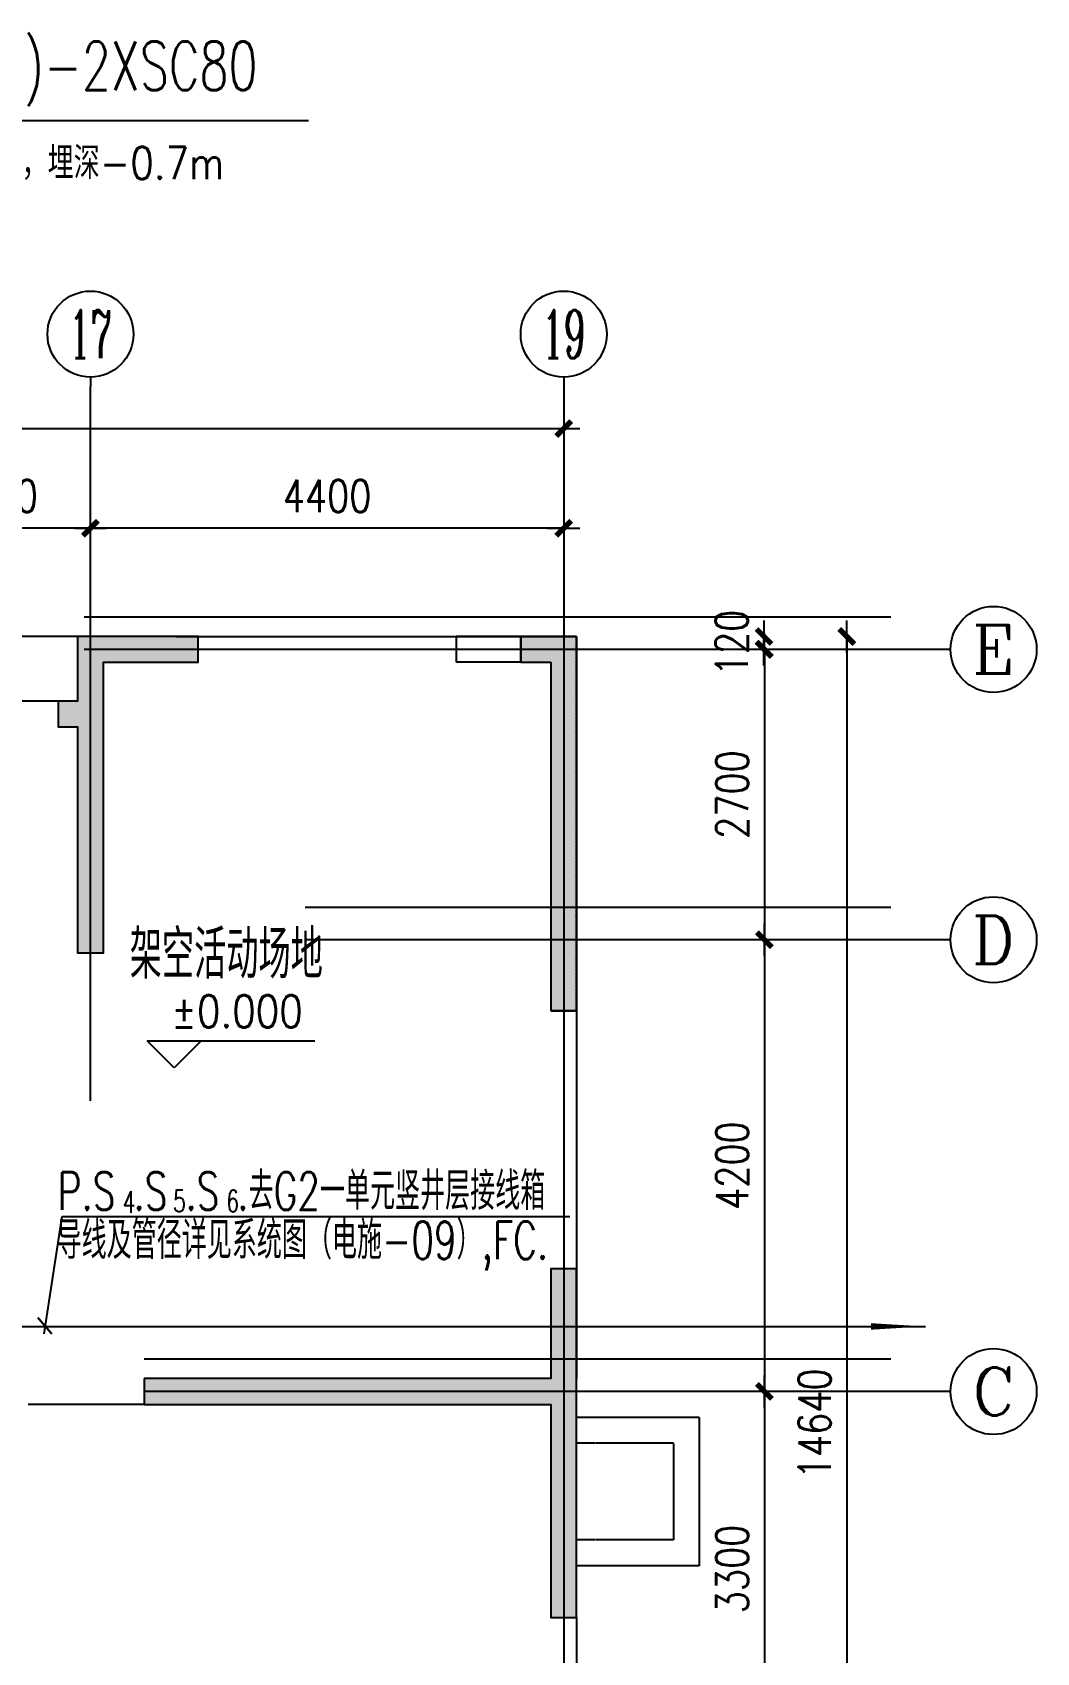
# Model space of a CAD drawing. Extents: x -170759 to 304867, y -311201 to 112352.
# Drawn here: x 222060 to 231397, y 12892 to 27956 of the extents above; entities that cross this region are included whole.
import ezdxf
from ezdxf.enums import TextEntityAlignment as Align

# ---------------------------------------------------------------- set-up
doc = ezdxf.new("R2010")
doc.units = 0
for name, pattern in [('ACAD_ISO04W100', [30.5, 24, -3, 0.5, -3]), ('DASH', [0.35, 0.25, -0.1]), ('DOTE', [2.42, 2, -0.2, 0.02, -0.2])]:
    doc.linetypes.add(name, pattern=pattern)
doc.layers.get('0').update_dxf_attribs({"linetype": 'CONTINUOUS'})
doc.layers.get('DEFPOINTS').update_dxf_attribs({"linetype": 'CONTINUOUS'})
for name, color, linetype in [('AXIS', 3, 'CONTINUOUS'), ('AXIS_TEXT', 7, 'CONTINUOUS'), ('DOOR', 2, 'CONTINUOUS'), ('DOTE', 251, 'CONTINUOUS'), ('HATCH', 253, 'CONTINUOUS'), ('STAIR', 2, 'CONTINUOUS'), ('TEX', 7, 'CONTINUOUS'), ('TEXT', 6, 'CONTINUOUS'), ('WALL', 7, 'CONTINUOUS'), ('ZXX', 2, 'ACAD_ISO04W100'), ('导线', 1, 'CONTINUOUS')]:
    doc.layers.add(name, color=color, linetype=linetype)
doc.styles.add('COMPLEX', font='COMPLEX')
doc.styles.add('DIM_FONT', font='SIMPLEX.shx', dxfattribs={"width": 0.8})
doc.styles.add('HZ1', font='txt', dxfattribs={"bigfont": 'hzk'})
doc.styles.add('HZXXX', font='romans', dxfattribs={"width": 0.7, "bigfont": 'hzs'})
doc.dimstyles.new('AXIS', dxfattribs={"dimtxt": 300, "dimasz": 1, "dimexe": 250, "dimexo": 300, "dimgap": 150, "dimtad": 1, "dimdec": 0, "dimdsep": 46, "dimtxsty": 'DIM_FONT', "dimblk": '_DIMX', "dimblk1": '_DIMX', "dimblk2": '_DIMX', "dimcen": 2.5, "dimse1": 1, "dimse2": 1, "dimclrd": 3, "dimclre": 3, "dimclrt": 7, "dimadec": 0, "dimazin": 0, "dimtfac": 1, "dimtdec": 0, "dimtix": 1, "dimtmove": 2, "dimatfit": 3, "dimldrblk": '_DIMX', "dimfxl": 0, "dimtolj": 1, "dimtzin": 0, "dimarcsym": 0})

# ---------------------------------------------------------------- blocks, each defined once
blk = doc.blocks.new('_DIMX')
blk.add_line((-150, 0), (150, 0))
at = {"const_width": 50}
blk.add_lwpolyline([(-70, -70), (70, 70)], dxfattribs=at)
blk = doc.blocks.new('*D302')
at = {"layer": 'AXIS', "color": 3, "lineweight": -2}
blk.add_line((228866, 22219), (228866, 19521), dxfattribs=at)
at = {"layer": 'DEFPOINTS', "color": 0}
for p in [(227000, 22220), (227000, 19520), (228866, 19520)]:
    blk.add_point(p, dxfattribs=at)
at = {"layer": 'AXIS', "color": 3, "lineweight": -2}
for p, rotation in [((228866, 22220), 90), ((228866, 19520), 270)]:
    blk.add_blockref('_DIMX', p, dxfattribs=dict(at, rotation=rotation))
at = {"layer": 'AXIS', "color": 7, "insert": (228566, 20870), "char_height": 300, "attachment_point": 5, "rotation": 90, "style": 'DIM_FONT'}
blk.add_mtext('\\A1;2700', dxfattribs=at)
blk = doc.blocks.new('_AXISO')
blk.add_circle((0, 0), 0.5)
at = {"layer": 'AXIS_TEXT', "style": 'COMPLEX', "width": 1.041667}
blk.add_attdef('A', text='', height=0.56, dxfattribs=at).set_placement((-0.25, -0.28), (0.25, -0.28), align=Align.FIT)
blk = doc.blocks.new('*D303')
at = {"layer": 'AXIS', "color": 3, "lineweight": -2}
blk.add_line((229632, 22339), (229632, 7701), dxfattribs=at)
at = {"layer": 'DEFPOINTS', "color": 0}
for p in [(227917, 22340), (227917, 7700), (229632, 7700)]:
    blk.add_point(p, dxfattribs=at)
at = {"layer": 'AXIS', "color": 3, "lineweight": -2}
for p, rotation in [((229632, 22340), 90), ((229632, 7700), 270)]:
    blk.add_blockref('_DIMX', p, dxfattribs=dict(at, rotation=rotation))
at = {"layer": 'AXIS', "color": 7, "insert": (229332, 15020), "char_height": 300, "attachment_point": 5, "rotation": 90, "style": 'DIM_FONT'}
blk.add_mtext('\\A1;14640', dxfattribs=at)
blk = doc.blocks.new('*D319')
at = {"layer": 'AXIS', "color": 3, "lineweight": -2}
blk.add_line((228866, 15319), (228866, 12021), dxfattribs=at)
at = {"layer": 'DEFPOINTS', "color": 0}
for p in [(227000, 15320), (227000, 12020), (228866, 12020)]:
    blk.add_point(p, dxfattribs=at)
at = {"layer": 'AXIS', "color": 3, "lineweight": -2}
for p, rotation in [((228866, 15320), 90), ((228866, 12020), 270)]:
    blk.add_blockref('_DIMX', p, dxfattribs=dict(at, rotation=rotation))
at = {"layer": 'AXIS', "color": 7, "insert": (228566, 13670), "char_height": 300, "attachment_point": 5, "rotation": 90, "style": 'DIM_FONT'}
blk.add_mtext('\\A1;3300', dxfattribs=at)
blk = doc.blocks.new('*D325')
at = {"layer": 'AXIS', "color": 3, "lineweight": -2}
blk.add_line((228866, 19519), (228866, 15321), dxfattribs=at)
at = {"layer": 'DEFPOINTS', "color": 0}
for p in [(227000, 19520), (227000, 15320), (228866, 15320)]:
    blk.add_point(p, dxfattribs=at)
at = {"layer": 'AXIS', "color": 3, "lineweight": -2}
for p, rotation in [((228866, 19520), 90), ((228866, 15320), 270)]:
    blk.add_blockref('_DIMX', p, dxfattribs=dict(at, rotation=rotation))
at = {"layer": 'AXIS', "color": 7, "insert": (228566, 17420), "char_height": 300, "attachment_point": 5, "rotation": 90, "style": 'DIM_FONT'}
blk.add_mtext('\\A1;4200', dxfattribs=at)
blk = doc.blocks.new('*D357')
at = {"layer": 'AXIS', "color": 3, "lineweight": -2}
blk.add_line((226999, 23346), (222601, 23346), dxfattribs=at)
at = {"layer": 'DEFPOINTS', "color": 0}
for p in [(222600, 23346), (222600, 22520), (227000, 22457)]:
    blk.add_point(p, dxfattribs=at)
at = {"layer": 'AXIS', "color": 3, "lineweight": -2, "rotation": 180}
blk.add_blockref('_DIMX', (222600, 23346), dxfattribs=at)
at = {"layer": 'AXIS', "color": 3, "lineweight": -2}
blk.add_blockref('_DIMX', (227000, 23346), dxfattribs=at)
at = {"layer": 'AXIS', "color": 7, "insert": (224800, 23646), "char_height": 300, "attachment_point": 5, "style": 'DIM_FONT'}
blk.add_mtext('\\A1;4400', dxfattribs=at)
blk = doc.blocks.new('*D359')
at = {"layer": 'AXIS', "color": 3, "lineweight": -2}
blk.add_line((222599, 23346), (220801, 23346), dxfattribs=at)
at = {"layer": 'DEFPOINTS', "color": 0}
for p in [(220800, 23346), (222600, 22566), (220800, 22420)]:
    blk.add_point(p, dxfattribs=at)
at = {"layer": 'AXIS', "color": 3, "lineweight": -2, "rotation": 180}
blk.add_blockref('_DIMX', (220800, 23346), dxfattribs=at)
at = {"layer": 'AXIS', "color": 3, "lineweight": -2}
blk.add_blockref('_DIMX', (222600, 23346), dxfattribs=at)
at = {"layer": 'AXIS', "color": 7, "insert": (221700, 23646), "char_height": 300, "attachment_point": 5, "style": 'DIM_FONT'}
blk.add_mtext('\\A1;1800', dxfattribs=at)
blk = doc.blocks.new('*D360')
at = {"layer": 'DEFPOINTS', "color": 0}
for p in [(227120, 22340), (228862, 22340), (227300, 22220)]:
    blk.add_point(p, dxfattribs=at)
at = {"layer": 'HATCH', "color": 3, "lineweight": -2}
for p, q in [((228862, 22341), (228862, 22342)), ((228862, 22220), (228862, 22340)), ((228862, 22219), (228862, 22218))]:
    blk.add_line(p, q, dxfattribs=at)
for p, rotation in [((228862, 22340), 270), ((228862, 22220), 90)]:
    blk.add_blockref('_DIMX', p, dxfattribs=dict(at, rotation=rotation))
at = {"layer": 'HATCH', "color": 7, "insert": (228562, 22280), "char_height": 300, "attachment_point": 5, "rotation": 90, "style": 'DIM_FONT'}
blk.add_mtext('\\A1;120', dxfattribs=at)

msp = doc.modelspace()

# ---------------------------------------------------------------- hatches: boundary and pattern name
at = {"layer": 'ZXX'}
h = msp.add_hatch(color=256, dxfattribs=at)
h.paths.add_polyline_path([(222599.50572, 22339.72111), (223599.50572, 22339.72111), (223599.50572, 22219.72111), (222599.50572, 22219.72111)])
h.paths.add_polyline_path([(222599.50572, 22219.72111), (223599.50572, 22219.72111), (223599.50572, 22099.72111), (222719.50572, 22099.72111), (222719.50572, 19399.72111), (222479.50572, 19399.72111), (222479.50572, 21499.72111), (222299.50572, 21499.72111), (222299.50572, 21619.72111), (222599.50572, 21619.72111)])
h.paths.add_polyline_path([(222479.50572, 22339.72111), (222599.50572, 22339.72111), (222599.50572, 21619.72111), (222299.50572, 21619.72111), (222299.50572, 21739.72111), (222479.50572, 21739.72111)])
h = msp.add_hatch(color=256, dxfattribs=at)
h.paths.add_polyline_path([(226599.50572, 22339.72111), (226999.50572, 22339.72111), (226999.50572, 22219.72111), (226599.50572, 22219.72111)])
h.paths.add_polyline_path([(226999.50572, 22339.72111), (227119.50572, 22339.72111), (227119.50572, 22219.72111), (226999.50572, 22219.72111)])
h.paths.add_polyline_path([(226599.50572, 22219.72111), (226999.50572, 22219.72111), (226999.50572, 19519.72111), (226879.50572, 19519.72111), (226879.50572, 22099.72111), (226599.50572, 22099.72131)])
h.paths.add_polyline_path([(226999.50572, 22219.72111), (227119.50572, 22219.72111), (227119.50572, 19519.72111), (226999.50572, 19519.72111)])
h.paths.add_polyline_path([(226999.50572, 19519.72111), (227119.50572, 19519.72111), (227119.50572, 18859.72111), (226999.50572, 18859.72111)])
h.paths.add_polyline_path([(226879.50572, 19519.72111), (226999.50572, 19519.72111), (226999.50572, 18859.72111), (226879.50572, 18859.72111)])
msp.add_hatch(color=256, dxfattribs=at).paths.add_polyline_path([(227119.50572, 13219.72111), (227119.50572, 16459.72111), (226879.50572, 16459.72111), (226879.50572, 15439.72111), (223099.50572, 15439.72111), (223099.50572, 15199.72111), (226879.50572, 15199.72111), (226879.50572, 13219.72111)])

# ---------------------------------------------------------------- linework, layer by layer
at = {"layer": 'AXIS'}
for p, q in [((222599.50572, 24751.24339), (222599.50572, 24660.80411)), ((226999.50572, 24751.24339), (226999.50572, 24660.80411)), ((230596.64558, 22219.72111), (230232.85161, 22219.72111)), ((230596.64558, 19519.72111), (230232.85161, 19519.72111)), ((230596.64558, 15319.72111), (230232.85161, 15319.72111))]:
    msp.add_line(p, q, dxfattribs=at)
at = {"layer": 'DOOR'}
for p, q in [((222479.50572, 22339.72111), (220919.50572, 22339.72111)), ((223399.50572, 22339.72111), (226599.50572, 22339.72111)), ((222299.50572, 21739.72111), (221099.50572, 21739.72111)), ((227119.50572, 18859.72111), (227119.50572, 15439.72111)), ((223099.50572, 15199.72111), (222019.50572, 15199.72111)), ((228259.50572, 15079.72111), (227119.50572, 15079.72111)), ((228259.50572, 15079.72111), (228259.50572, 13699.72111)), ((228259.50572, 13699.72111), (227119.50572, 13699.72111)), ((227119.50572, 13219.72111), (227119.50572, 11899.72111))]:
    msp.add_line(p, q, dxfattribs=at)
at = {"layer": 'DOTE', "linetype": 'DOTE', "ltscale": 0.5}
for p, q in [((222599.50572, 21619.72111), (222599.50572, 24660.80411)), ((226999.50572, 24660.80411), (226999.50572, 5031.54128)), ((230042.56401, 22519.72111), (222539.50572, 22519.72111)), ((230559.05072, 22219.72111), (222539.50572, 22219.72111)), ((230042.56401, 19819.72111), (224594.32323, 19819.72111)), ((230559.05072, 19519.72111), (224594.32323, 19519.72111)), ((230042.56401, 15619.72111), (223099.50572, 15619.72111)), ((230559.05072, 15319.72111), (223099.50572, 15319.72111))]:
    msp.add_line(p, q, dxfattribs=at)
at = {"layer": 'DOTE', "color": 251, "linetype": 'DOTE', "ltscale": 0.5}
for p, q in [((222599.50572, 18319.72111, 0), (222599.50572, 23378.92861)), ((222599.50572, 18019.72111, 0), (222599.50572, 23078.92861))]:
    msp.add_line(p, q, dxfattribs=at)
at = {"layer": 'STAIR', "linetype": 'DASH', "ltscale": 0.6}
for p, q in [((228019.50572, 14839.72111), (227119.50572, 14839.72111)), ((228019.50572, 14839.72111), (228019.50572, 13939.72111)), ((228019.50572, 13939.72111), (227119.50572, 13939.72111))]:
    msp.add_line(p, q, dxfattribs=at)
at = {"layer": 'TEXT', "color": 3}
for p, q in [((223127.68144, 18579.49529), (224685.36757, 18579.49529)), ((223377.68144, 18329.39666), (223127.68144, 18579.49529)), ((223627.68144, 18579.49529), (223377.68144, 18329.39666)), ((222168.34537, 15855.04486), (222336.28436, 16946.36432)), ((222336.28436, 16946.36432), (227057.46126, 16946.36432))]:
    msp.add_line(p, q, dxfattribs=at)
at = {"layer": 'TEXT', "color": 3, "const_width": 20}
msp.add_lwpolyline([(222109.70552, 16007.52702), (222240.48349, 15855.04486)], dxfattribs=at)
at = {"layer": 'WALL'}
for p, q in [((226603.177, 22339.72131), (225999.50572, 22339.72111)), ((225999.50572, 22339.72111), (225999.50572, 22099.72111)), ((226599.50572, 22099.72111), (226599.50572, 22339.72111)), ((226599.50572, 22099.72111), (226599.50572, 22339.72111)), ((226599.50572, 22339.72111), (227119.50572, 22339.72111)), ((227119.50572, 22339.72111), (227119.50572, 19399.72111)), ((226599.50572, 22099.72131), (225999.50572, 22099.72111)), ((226599.50572, 22099.72111), (226879.50572, 22099.72111)), ((226879.50572, 22099.72111), (226879.50572, 18859.72111)), ((227119.50572, 19399.72111), (227119.50572, 18859.72111)), ((227119.50572, 18859.72111), (226879.50572, 18859.72111)), ((226879.50572, 15439.72111), (223099.50572, 15439.72111))]:
    msp.add_line(p, q, dxfattribs=at)
for points in [[(222479.50572, 22339.72111), (222479.50572, 21739.72111), (222299.50572, 21739.72111), (222299.50572, 21499.72111), (222479.50572, 21499.72111), (222479.50572, 19399.72111), (222719.50572, 19399.72111), (222719.50572, 22099.72111), (223599.50572, 22099.72111), (223599.50572, 22339.72111)], [(223099.50572, 15439.72111), (223099.50572, 15199.72111), (226879.50572, 15199.72111), (226879.50572, 13219.72111), (227119.50572, 13219.72111), (227119.50572, 16459.72111), (226879.50572, 16459.72111), (226879.50572, 15439.72111)]]:
    msp.add_lwpolyline(points, close=True, dxfattribs=at)
at = {"layer": 'ZXX'}
for points in [[(223599.50572, 22099.72111), (223599.50572, 22339.72111), (222479.50572, 22339.72111), (222479.50572, 21739.72111), (222299.50572, 21739.72111), (222299.50572, 21499.72111), (222479.50572, 21499.72111), (222479.50572, 19399.72111), (222719.50572, 19399.72111), (222719.50572, 22099.72111), (223599.50572, 22099.72111)], [(227119.50572, 18859.72111), (227119.50572, 22339.72111), (226599.50572, 22339.72111), (226599.50572, 22099.72131), (226879.50572, 22099.72111), (226879.50572, 18859.72111), (227119.50572, 18859.72111)], [(227119.50572, 13219.72111), (227119.50572, 16459.72111), (226879.50572, 16459.72111), (226879.50572, 15439.72111), (223099.50572, 15439.72111), (223099.50572, 15199.72111), (226879.50572, 15199.72111), (226879.50572, 13219.72111), (227119.50572, 13219.72111)]]:
    msp.add_lwpolyline(points, dxfattribs=at)
at = {"layer": '导线', "color": 0}
msp.add_line((218382.20954, 27136.05409), (224626.14088, 27136.05409), dxfattribs=at)
at = {"layer": '导线', "color": 1}
msp.add_line((216557.81624, 15924.79071), (230362.45455, 15924.79071), dxfattribs=at)
msp.add_lwpolyline([(230362.45455, 15924.79071, 0, 60, 0), (229856.01007, 15924.79071, 60, 60, 0)], format="xyseb", dxfattribs=at)

# ---------------------------------------------------------------- block references
at = {"layer": 'AXIS'}
ref = msp.add_blockref('_AXISO', (222599.50572, 25151.24339), dxfattribs=dict(at, xscale=800, yscale=800, zscale=800))
ref.add_attrib('A', '17', dxfattribs={"layer": 'AXIS_TEXT', "height": 448, "style": 'COMPLEX', "width": 0.646552}).set_placement((222399.50572, 24927.24339), (222799.50572, 24927.24339), align=Align.FIT)
ref = msp.add_blockref('_AXISO', (226999.50572, 25151.24339), dxfattribs=dict(at, xscale=800, yscale=800, zscale=800))
ref.add_attrib('A', '19', dxfattribs={"layer": 'AXIS_TEXT', "height": 448, "style": 'COMPLEX', "width": 0.646552}).set_placement((226799.50572, 24927.24339), (227199.50572, 24927.24339), align=Align.FIT)
ref = msp.add_blockref('_AXISO', (230996.64558, 22219.72111), dxfattribs=dict(at, xscale=800, yscale=800, zscale=800))
ref.add_attrib('A', 'E', dxfattribs={"layer": 'AXIS_TEXT', "height": 448, "style": 'COMPLEX', "width": 1.171875}).set_placement((230796.64558, 21995.72111), (231196.64558, 21995.72111), align=Align.FIT)
ref = msp.add_blockref('_AXISO', (230996.64558, 19519.72111), dxfattribs=dict(at, xscale=800, yscale=800, zscale=800))
ref.add_attrib('A', 'D', dxfattribs={"layer": 'AXIS_TEXT', "height": 448, "style": 'COMPLEX', "width": 1.102941}).set_placement((230796.64558, 19295.72111), (231196.64558, 19295.72111), align=Align.FIT)
ref = msp.add_blockref('_AXISO', (230996.64558, 15319.72111), dxfattribs=dict(at, xscale=800, yscale=800, zscale=800))
ref.add_attrib('A', 'C', dxfattribs={"layer": 'AXIS_TEXT', "height": 448, "style": 'COMPLEX', "width": 1.25}).set_placement((230796.64558, 15095.72111), (231196.64558, 15095.72111), align=Align.FIT)

# ---------------------------------------------------------------- texts
at = {"layer": 'TEX', "color": 3, "style": 'HZXXX', "text_generation_flag": 6, "width": 0.7}
for s, height, p in [('HYV-100(2X0.5)-2XSC80', 450, (218631.20893, 27420.7734)), ('架空活动场地', 450, (222964.88122, 19159.09631)), ('P.S .S .S .去G2一单元竖井层接线箱', 350, (222295.65803, 17008.96199)), ('4', 200, (222897.25981, 16981.23235)), ('5', 200, (223366.87137, 16991.32541)), ('6', 200, (223861.73092, 16991.32541)), ('导线及管径详见系统图（电施-09）,FC.', 350, (222284.71263, 16551.87928))]:
    msp.add_text(s, height=height, rotation=180, dxfattribs=at).set_placement(p)
at = {"layer": 'TEXT', "color": 3, "style": 'HZ1', "width": 0.85}
for s, p in [('引自室外弱电井，埋深-0.7m', (220263.32789, 26592.63677)), ('%%p0.000', (223349.69117, 18704.99199))]:
    msp.add_text(s, height=300, dxfattribs=at).set_placement(p)

# ---------------------------------------------------------------- dimensions: what is measured, and where the dimension line sits
at = {"layer": 'AXIS'}
msp.add_linear_dim(base=(226999.50572, 24273.45402), p1=(195199.50572, 22756.90926), p2=(226999.50572, 22756.90926), location=(210238.40081, 24573.45402), dimstyle='AXIS', dxfattribs=at).render()
for base, p1, p2, picture, middle in [((220799.50572, 23345.74246), (222599.50572, 22566.48922), (220799.50572, 22419.72111), '*D359', (221699.50572, 23645.74246)), ((222599.50572, 23345.74246), (226999.50572, 22456.90926), (222599.50572, 22519.72111), '*D357', (224799.50572, 23645.74246))]:
    dim = msp.add_linear_dim(base=base, p1=p1, p2=p2, dimstyle='AXIS', override={"dimse1": 1}, dxfattribs=at)
    dim.commit()
    dim.dimension.update_dxf_attribs({"geometry": picture, "text_midpoint": middle})
for base, p1, p2, picture, middle in [((229631.6145, 7699.72111), (227917.17696, 22339.72111), (227917.17696, 7699.72111), '*D303', (229331.6145, 15019.72111)), ((228865.99614, 19519.72111), (226999.50572, 22219.72111), (226999.50572, 19519.72111), '*D302', (228565.99614, 20869.72111))]:
    dim = msp.add_linear_dim(base=base, p1=p1, p2=p2, angle=90, dimstyle='AXIS', dxfattribs=at)
    dim.commit()
    dim.dimension.update_dxf_attribs({"geometry": picture, "text_midpoint": middle})
for base, p1, p2, picture, middle in [((228865.99614, 15319.72111), (226999.50572, 19519.72111), (226999.50572, 15319.72111), '*D325', (228565.99614, 17419.72111)), ((228865.99614, 12019.72111), (226999.50572, 15319.72111), (226999.50572, 12019.72111), '*D319', (228565.99614, 13669.72111))]:
    dim = msp.add_linear_dim(base=base, p1=p1, p2=p2, angle=90, dimstyle='AXIS', override={"dimse1": 1}, dxfattribs=at)
    dim.commit()
    dim.dimension.update_dxf_attribs({"geometry": picture, "text_midpoint": middle})
at = {"layer": 'HATCH'}
dim = msp.add_linear_dim(base=(228862.36706, 22339.72111), p1=(227299.50572, 22219.72111), p2=(227119.50572, 22339.72111), angle=90, dimstyle='AXIS', dxfattribs=at)
dim.commit()
dim.dimension.update_dxf_attribs({"geometry": '*D360', "text_midpoint": (228562.36706, 22279.72111)})

doc.saveas('drawing.dxf')
